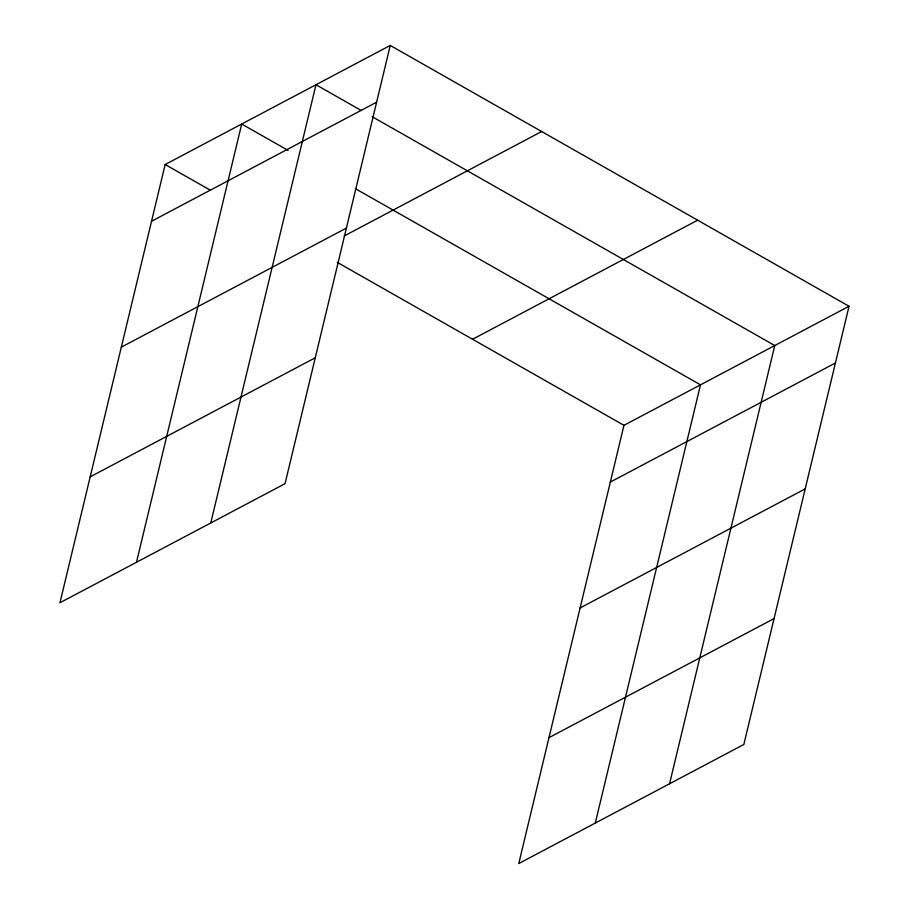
<?xml version="1.0" encoding="UTF-8"?>
<svg xmlns="http://www.w3.org/2000/svg" width="909" height="909" viewBox="0 0 909 909"><rect width="100%" height="100%" fill="white"/><g stroke="black" fill="none" stroke-linecap="round" stroke-linejoin="round"><path stroke-width="1.36" d="M390.245 45.45L165.165 164.518L59.96 602.747L285.04 483.679L390.245 45.45L849.04 306.253L743.835 744.482L518.755 863.55L623.96 425.321L849.04 306.253M136.486 562.262L241.692 124.033L288.096 150.405M210.763 522.97L315.968 84.742L361.146 110.421M595.281 823.065L700.487 384.837L355.249 188.583M669.558 783.774L774.763 345.545L372.133 116.67M151.542 221.251L376.621 102.183M121.317 347.147L346.409 228.079M344.17 235.988L541.65 131.521M90.184 476.85L315.264 357.782M472.555 339.262L697.635 220.194M610.337 482.065L835.416 362.998M580.112 607.951L805.192 488.883M548.979 737.654L774.059 618.586M165.165 164.518L210.343 190.197M337.284 262.36L623.96 425.321"/></g></svg>
